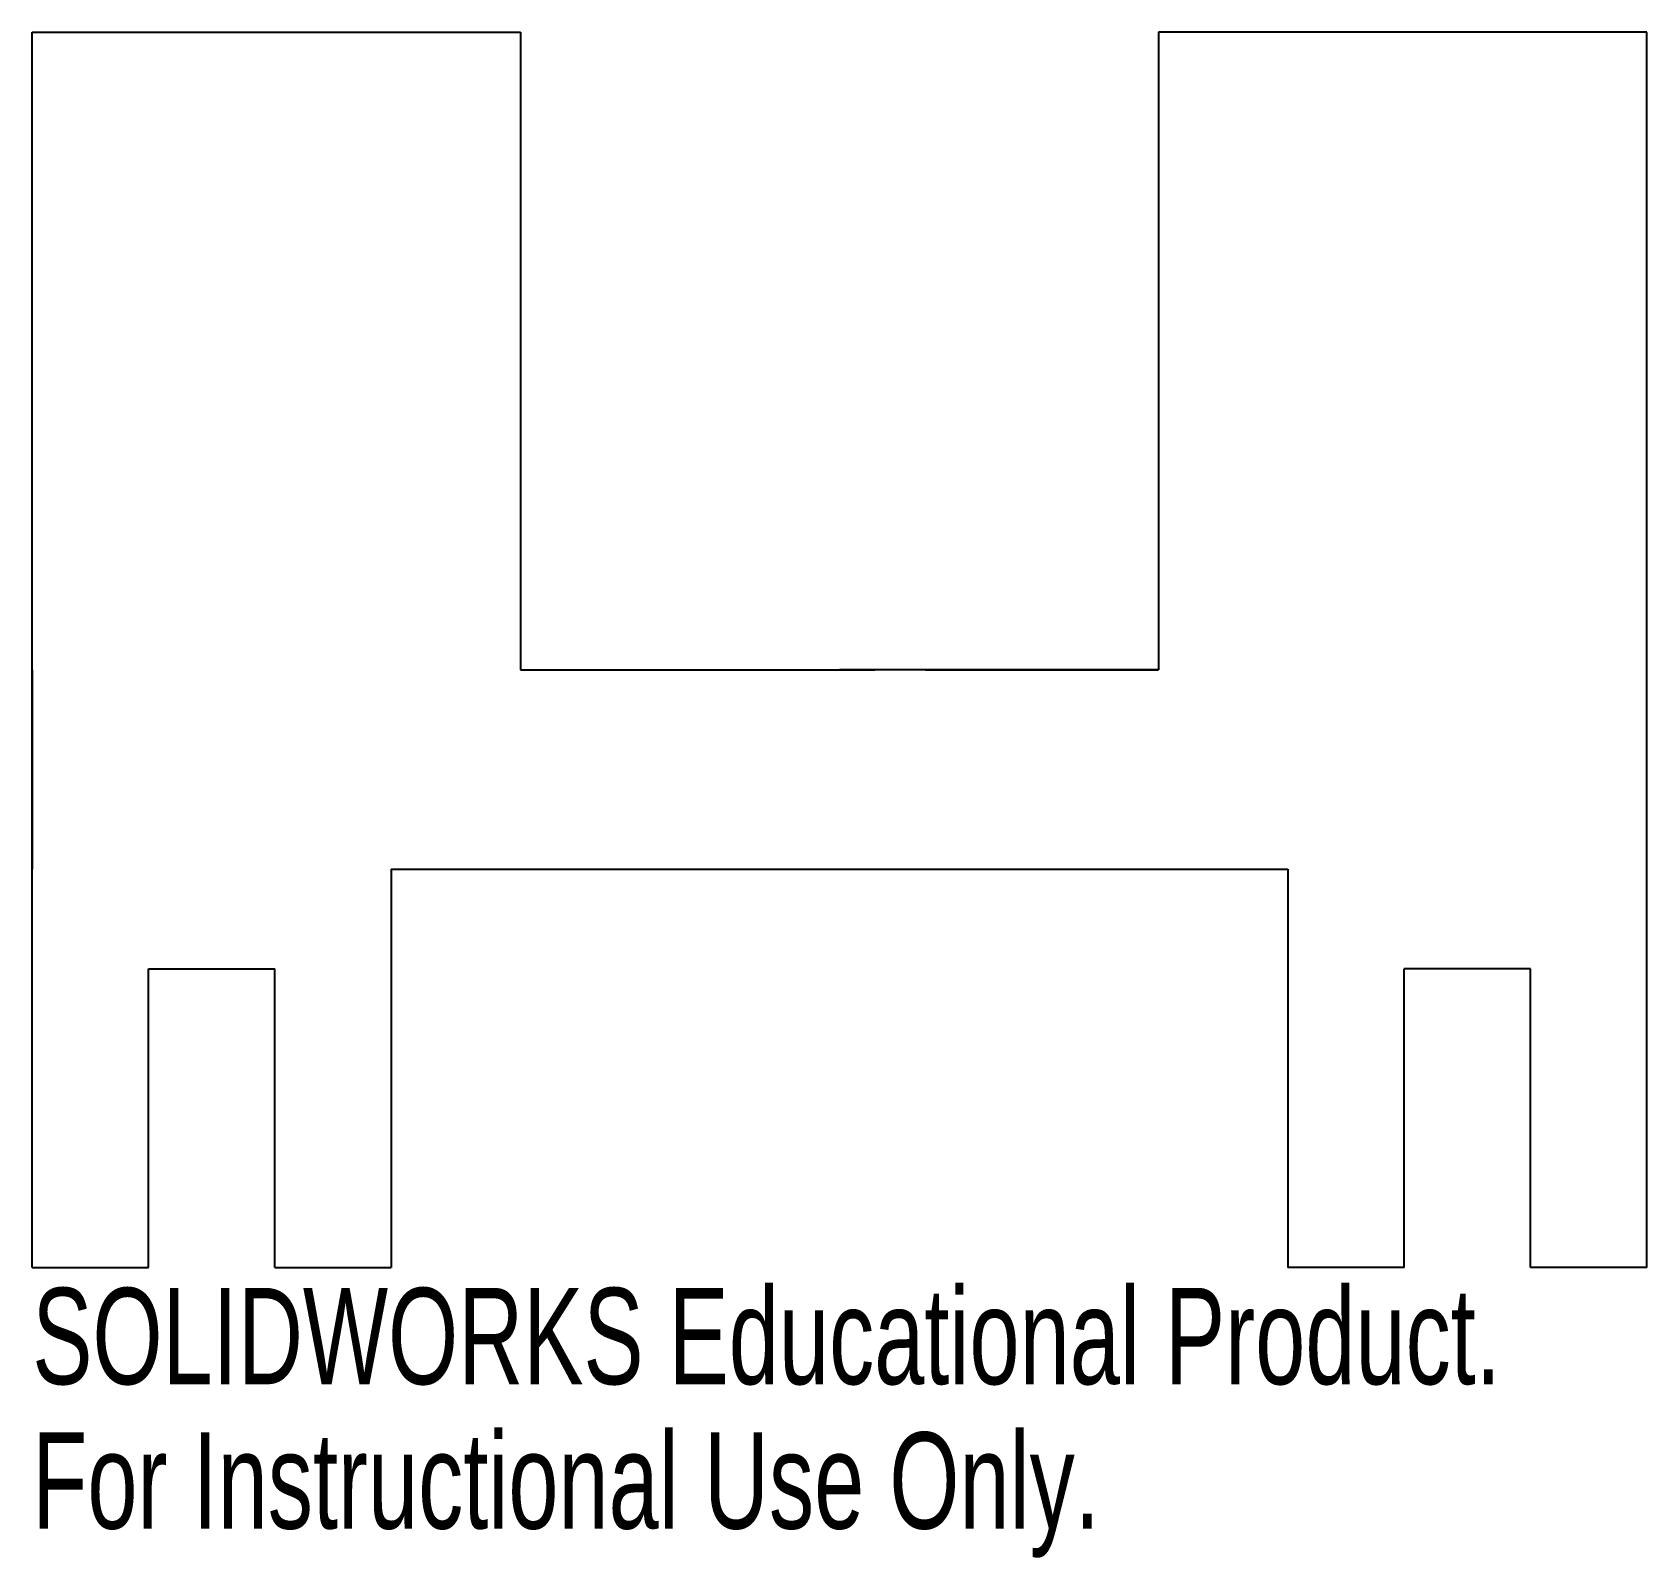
# Model space of a CAD drawing. Header units: inches. Extents: x -1.68 to 1.51, y -1.5 to 1.51.
import ezdxf

# ---------------------------------------------------------------- set-up
doc = ezdxf.new("R2010")
doc.units = ezdxf.units.IN
doc.header["$MEASUREMENT"] = 0
doc.linetypes.add('CENTERX2', pattern=[0.8, 0.5, -0.1, 0.1, -0.1])
doc.styles.add('SLDTEXTSTYLE0', font='TXT', dxfattribs={"width": 0.7})

msp = doc.modelspace()

# ---------------------------------------------------------------- linework, layer by layer
at = {"color": 7, "linetype": 'Continuous'}
for p, q in [((-1.6808, -0.9307), (-1.6808, 1.5102)), ((-1.6808, 1.5102), (-0.7162, 1.5102)), ((-0.7162, 1.5102), (-0.7162, 0.2504)), ((1.5082, 1.5102), (0.5436, 1.5102)), ((0.5436, 1.5102), (0.5436, 0.2504)), ((1.5082, -0.9307), (1.5082, 1.5102)), ((-0.7162, 0.2504), (-0.0863, 0.2504)), ((0.5436, 0.2504), (-0.0863, 0.2504)), ((-0.9721, -0.1433), (-0.9721, -0.9307)), ((-0.9721, -0.1433), (0.7995, -0.1433)), ((0.7995, -0.1433), (0.7995, -0.9307)), ((-1.4515, -0.9307), (-1.4515, -0.3402)), ((-1.4515, -0.3402), (-1.2015, -0.3402)), ((-1.2015, -0.9307), (-1.2015, -0.3402)), ((1.2788, -0.3402), (1.0288, -0.3402)), ((1.0288, -0.9307), (1.0288, -0.3402)), ((1.2788, -0.9307), (1.2788, -0.3402)), ((-1.6808, -0.9307), (-1.4515, -0.9307)), ((-1.2015, -0.9307), (-0.9721, -0.9307)), ((1.0288, -0.9307), (0.7995, -0.9307)), ((1.5082, -0.9307), (1.2788, -0.9307))]:
    msp.add_line(p, q, dxfattribs=at)
at = {"color": 7, "linetype": 'CENTERX2'}
for p, q in [((-0.7162, 1.5102), (-0.7162, 0.2504)), ((0.5436, 1.5102), (0.5436, 0.2504)), ((-1.6808, 0.2504), (-1.6808, -0.1433)), ((-0.7162, 0.2504), (0.5436, 0.2504)), ((-0.9721, -0.1433), (0.7995, -0.1433)), ((-0.9721, -0.1433), (-0.9721, -0.9307)), ((0.7995, -0.1433), (0.7995, -0.9307))]:
    msp.add_line(p, q, dxfattribs=at)

# ---------------------------------------------------------------- texts
at = {"color": 7, "linetype": 'Continuous', "char_height": 0.1903, "attachment_point": 1, "style": 'SLDTEXTSTYLE0'}
for s, insert in [('SOLIDWORKS Educational Product.', (-1.6808, -0.9709)), ('For Instructional Use Only.', (-1.6808, -1.2563))]:
    msp.add_mtext(s, dxfattribs=dict(at, insert=insert))

doc.saveas('drawing.dxf')
